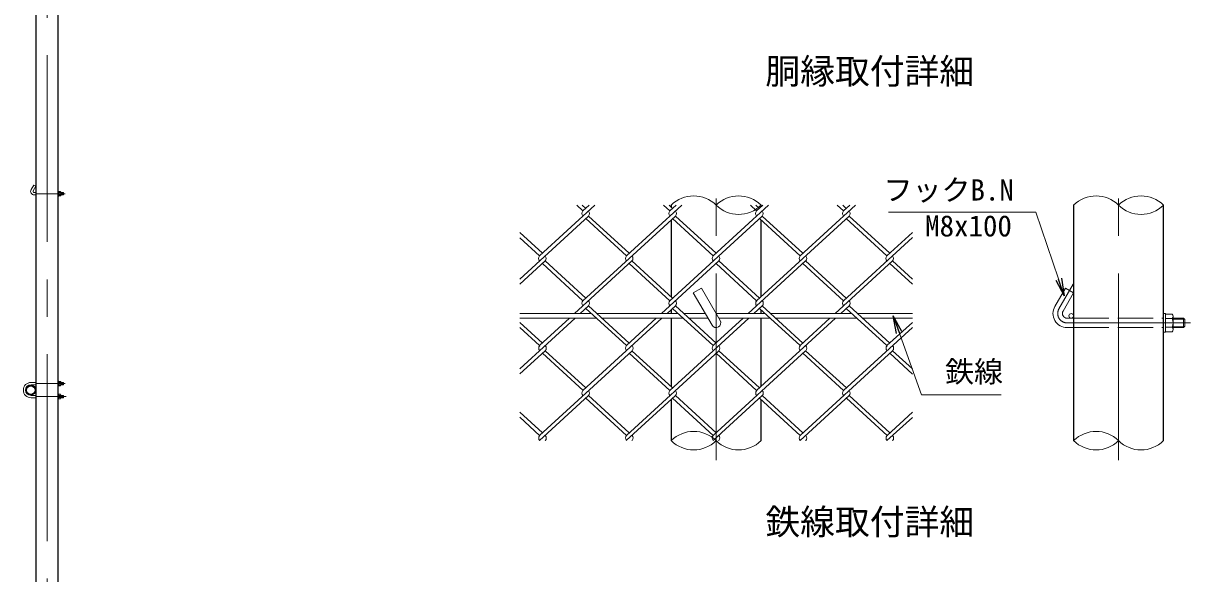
# Model space of a CAD drawing. Units: millimetres, scale not verified. Extents: x -6300 to 6300, y -4455 to 4455.
# Drawn here: x -396 to 3569, y -219 to 1651 of the extents above; entities that cross this region are included whole.
import ezdxf
from ezdxf.enums import TextEntityAlignment as Align

# ---------------------------------------------------------------- set-up
doc = ezdxf.new("R2010")
doc.units = ezdxf.units.MM
doc.header["$LTSCALE"] = 20
doc.linetypes.add('DASHED', pattern=[7.5, 6, -1.5])
doc.linetypes.add('USER1', pattern=[50.8, 31.75, -6.35, 6.35, -6.35])
for name, color, linetype, lineweight in [('0-0_D-STR1', 1, 'Continuous', 25), ('0-1_D-STR3', 3, 'Continuous', 13), ('0-2_D-BMK', 2, 'USER1', 13), ('0-3_D-STR2', 7, 'Continuous', 13), ('0-4_D-STR-DIM', 7, 'Continuous', 13), ('0-A_D-STR-TXT', 7, 'Continuous', 13), ('0-B_D-TTL-TXT', 7, 'Continuous', 25)]:
    doc.layers.add(name, color=color, linetype=linetype, lineweight=lineweight)
doc.layers.add('0-5_0', color=7, linetype='Continuous')
doc.styles.add('ＭＳ ゴシック', font='')
doc.styles.get('ＭＳ ゴシック').set_extended_font_data('MS Gothic')

# ---------------------------------------------------------------- blocks, each defined once
blk = doc.blocks.new('_Open')
at = {"layer": '0-5_0'}
blk.add_line((-20, 3.333), (0, 0), dxfattribs=at)
blk.add_lwpolyline([(-20, -3.333), (0, 0), (-20, 0)], dxfattribs=at)

msp = doc.modelspace()

# ---------------------------------------------------------------- linework, layer by layer
at = {"layer": '0-0_D-STR1'}
for p, q in [((1804.52, 1033.12), (1804.52, 1026.7)), ((2109.72, 1027.14), (2109.72, 1033.12)), ((3171.45, 1033.12), (3171.45, 233.12)), ((3476.65, 233.12), (3476.65, 1033.12)), ((1804.52, 982.99), (1804.52, 721.74)), ((2109.72, 722.18), (2109.72, 982.55)), ((1804.52, 678.03), (1804.52, 665.12)), ((2109.72, 665.12), (2109.72, 677.59)), ((1804.52, 649.12), (1804.52, 416.79)), ((2109.72, 417.22), (2109.72, 649.12)), ((1804.52, 373.07), (1804.52, 233.12)), ((2109.72, 233.12), (2109.72, 372.64))]:
    msp.add_line(p, q, dxfattribs=at)
msp.add_lwpolyline([(-353.36, 2422), (-353.36, -2125), (-277.06, -2125), (-277.06, 2422)], dxfattribs=at)
for radius in [17, 14.7]:
    msp.add_circle((-370.73, 405), radius, dxfattribs=at)
at = {"layer": '0-1_D-STR3'}
for p, q in [((-360.29, 1101.59), (-369.29, 1086)), ((-360.29, 1101.59), (-369.29, 1086)), ((-353.36, 1097.59), (-362.36, 1082)), ((-353.36, 1097.59), (-362.36, 1082)), ((-353.36, 1097.59), (-360.29, 1101.59)), ((-353.36, 1097.59), (-360.29, 1101.59)), ((-358.89, 1076), (-353.36, 1076)), ((-358.89, 1076), (-353.36, 1076)), ((-277.06, 1080), (-275.46, 1080)), ((-275.46, 1080), (-275.46, 1064)), ((-275.46, 1079.5), (-269.66, 1079.5)), ((-275.46, 1079.5), (-269.66, 1079.5)), ((-269.66, 1075.75), (-275.46, 1075.75)), ((-269.66, 1075.75), (-275.46, 1075.75)), ((-268.96, 1077.92), (-268.96, 1066.35)), ((-268.96, 1077.92), (-268.96, 1066.35)), ((-268.96, 1076), (-260.09, 1076)), ((-268.96, 1076), (-260.09, 1076)), ((-268.96, 1075.3), (-259.39, 1075.3)), ((-268.96, 1075.3), (-259.39, 1075.3)), ((-260.09, 1076), (-260.09, 1068)), ((-258.89, 1074.8), (-260.09, 1076)), ((-258.89, 1074.8), (-258.89, 1069.2)), ((-258.89, 1074.8), (-258.89, 1069.2)), ((-258.89, 1074.8), (-258.89, 1069.2)), ((-258.89, 1074.8), (-258.89, 1069.2)), ((-358.89, 1068), (-353.36, 1068)), ((-358.89, 1068), (-353.36, 1068)), ((-269.66, 1068.25), (-275.46, 1068.25)), ((-269.66, 1068.25), (-275.46, 1068.25)), ((-275.46, 1064.5), (-269.66, 1064.5)), ((-275.46, 1064.5), (-269.66, 1064.5)), ((-268.96, 1068.7), (-259.39, 1068.7)), ((-268.96, 1068.7), (-259.39, 1068.7)), ((-268.96, 1068), (-260.09, 1068)), ((-268.96, 1068), (-260.09, 1068)), ((-260.09, 1068), (-258.89, 1069.2)), ((-260.09, 1068), (-258.89, 1069.2)), ((1879.55, 735.47), (1907.27, 751.47)), ((1879.55, 735.47), (1943.27, 625.12)), ((1907.27, 751.47), (1970.98, 641.12)), ((3143.74, 751.47), (3107.74, 689.12)), ((3143.74, 751.47), (3107.74, 689.12)), ((3171.45, 735.47), (3135.45, 673.12)), ((3171.45, 735.47), (3135.45, 673.12)), ((3171.45, 735.47), (3143.74, 751.47)), ((3171.45, 735.47), (3143.74, 751.47)), ((1533.52, 665.12), (1290.46, 665.12)), ((1550.98, 649.12), (1290.46, 649.12)), ((1828.43, 665.12), (1552.46, 665.12)), ((1845.89, 649.12), (1569.93, 649.12)), ((1920.17, 665.12), (1847.38, 665.12)), ((1929.41, 649.12), (1864.84, 649.12)), ((2123.34, 665.12), (1957.12, 665.12)), ((2140.8, 649.12), (1966.36, 649.12)), ((2418.25, 665.12), (2142.29, 665.12)), ((2435.71, 649.12), (2159.75, 649.12)), ((2623.79, 665.12), (2437.2, 665.12)), ((2623.79, 649.12), (2454.66, 649.12)), ((3149.31, 649.12), (3171.45, 649.12)), ((3149.31, 649.12), (3171.45, 649.12)), ((3149.31, 649.12), (3171.45, 649.12)), ((3476.65, 665.12), (3483.05, 665.12)), ((3483.05, 665.12), (3483.05, 601.12)), ((3483.05, 663.12), (3506.25, 663.12)), ((3483.05, 663.12), (3506.25, 663.12)), ((3506.25, 648.12), (3483.05, 648.12)), ((3506.25, 648.12), (3483.05, 648.12)), ((3509.05, 656.8), (3509.05, 610.53)), ((3509.05, 656.8), (3509.05, 610.53)), ((3509.05, 649.12), (3544.51, 649.12)), ((3509.05, 649.12), (3544.51, 649.12)), ((3509.05, 646.32), (3547.31, 646.32)), ((3509.05, 646.32), (3547.31, 646.32)), ((3544.51, 649.12), (3544.51, 617.12)), ((3549.31, 644.32), (3544.51, 649.12)), ((3549.31, 644.32), (3549.31, 621.92)), ((3549.31, 644.32), (3549.31, 621.92)), ((3549.31, 644.32), (3549.31, 621.92)), ((3549.31, 644.32), (3549.31, 621.92)), ((3149.31, 617.12), (3171.45, 617.12)), ((3149.31, 617.12), (3171.45, 617.12)), ((3506.25, 618.12), (3483.05, 618.12)), ((3506.25, 618.12), (3483.05, 618.12)), ((3483.05, 603.12), (3506.25, 603.12)), ((3483.05, 603.12), (3506.25, 603.12)), ((3509.05, 619.92), (3547.31, 619.92)), ((3509.05, 619.92), (3547.31, 619.92)), ((3509.05, 617.12), (3544.51, 617.12)), ((3509.05, 617.12), (3544.51, 617.12)), ((3544.51, 617.12), (3549.31, 621.92)), ((3544.51, 617.12), (3549.31, 621.92)), ((-369.73, 431), (-353.36, 431)), ((-369.73, 423), (-353.36, 423)), ((-277.06, 435), (-275.46, 435)), ((-275.46, 435), (-275.46, 419)), ((-275.46, 434.5), (-269.66, 434.5)), ((-269.66, 430.75), (-275.46, 430.75)), ((-269.66, 423.25), (-275.46, 423.25)), ((-275.46, 419.5), (-269.66, 419.5)), ((-268.96, 432.92), (-268.96, 421.35)), ((-268.96, 431), (-260.56, 431)), ((-268.96, 430.3), (-259.86, 430.3)), ((-268.96, 423.7), (-259.86, 423.7)), ((-268.96, 423), (-260.56, 423)), ((-260.56, 423), (-259.36, 424.2)), ((-259.36, 429.8), (-259.36, 424.2)), ((-369.73, 387), (-353.36, 387)), ((-369.73, 379), (-353.36, 379)), ((-277.06, 391), (-275.46, 391)), ((-275.46, 391), (-275.46, 375)), ((-275.46, 390.5), (-269.66, 390.5)), ((-269.66, 386.75), (-275.46, 386.75)), ((-269.66, 379.25), (-275.46, 379.25)), ((-275.46, 375.5), (-269.66, 375.5)), ((-268.96, 388.92), (-268.96, 377.35)), ((-268.96, 387), (-260.56, 387)), ((-268.96, 386.3), (-259.86, 386.3)), ((-268.96, 379.7), (-259.86, 379.7)), ((-268.96, 379), (-260.56, 379)), ((-260.56, 379), (-259.36, 380.2)), ((-259.36, 385.8), (-259.36, 380.2))]:
    msp.add_line(p, q, dxfattribs=at)
at = {"layer": '0-1_D-STR3', "linetype": 'DASHED'}
for p, q in [((3171.45, 649.12), (3476.65, 649.12)), ((3171.45, 617.12), (3476.65, 617.12))]:
    msp.add_line(p, q, dxfattribs=at)
at = {"layer": '0-1_D-STR3'}
for points in [[(-277.06, 1080), (-277.06, 1064), (-275.46, 1064)], [(-258.89, 1074.8), (-260.09, 1076), (-260.09, 1068)], [(3476.65, 665.12), (3476.65, 601.12), (3483.05, 601.12)], [(3549.31, 644.32), (3544.51, 649.12), (3544.51, 617.12)], [(-277.06, 435), (-277.06, 419), (-275.46, 419)], [(-259.36, 429.8), (-260.56, 431), (-260.56, 423)], [(-277.06, 391), (-277.06, 375), (-275.46, 375)], [(-259.36, 385.8), (-260.56, 387), (-260.56, 379)]]:
    msp.add_lwpolyline(points, dxfattribs=at)
msp.add_circle((3163.45, 657.12), 8, dxfattribs=at)
for centre, radius, start, end in [((-358.89, 1080), 12, 150, 270), ((-358.89, 1080), 12, 150, 270), ((-358.89, 1080), 4, 150, 270), ((-358.89, 1080), 4, 150, 270), ((-271.76, 1077.62), 2.81, 318.21899, 41.78101), ((-271.76, 1077.62), 2.81, 318.21899, 41.78101), ((-279.35, 1072), 10.39, 338.85295, 21.14705), ((-279.35, 1072), 10.39, 338.85295, 21.14705), ((-271.82, 1066.37), 2.86, 319.0514, 40.9486), ((-271.82, 1066.37), 2.86, 319.0514, 40.9486), ((3149.31, 665.12), 48, 150, 270), ((3149.31, 665.12), 48, 150, 270), ((1957.12, 633.12), 16, 210, 30), ((3149.31, 665.12), 16, 150, 270), ((3149.31, 665.12), 16, 150, 270), ((3497.85, 655.62), 11.26, 318.21899, 41.78101), ((3497.85, 655.62), 11.26, 318.21899, 41.78101), ((3467.47, 633.12), 41.58, 338.85295, 21.14705), ((3467.47, 633.12), 41.58, 338.85295, 21.14705), ((3497.61, 610.62), 11.44, 319.0514, 40.9486), ((3497.61, 610.62), 11.44, 319.0514, 40.9486), ((-369.73, 405), 26, 90, 270), ((-369.73, 405), 18, 90, 270), ((-369.73, 405), 18, 90, 270), ((-271.76, 432.62), 2.81, 318.21899, 41.78101), ((-279.35, 427), 10.39, 338.85295, 21.14705), ((-271.82, 421.37), 2.86, 319.0514, 40.9486), ((-271.76, 388.62), 2.81, 318.21899, 41.78101), ((-279.35, 383), 10.39, 338.85295, 21.14705), ((-271.82, 377.37), 2.86, 319.0514, 40.9486)]:
    msp.add_arc(centre, radius, start, end, dxfattribs=at)
at = {"layer": '0-2_D-BMK'}
for p, q in [((-315.21, -2140), (-315.21, 2445)), ((-353.36, 1072), (-254, 1072)), ((1957.12, 166.45), (1957.12, 1099.78)), ((3324.05, 166.45), (3324.05, 1099.78)), ((3170.01, 764.97), (3121.59, 681.12)), ((3170.01, 764.97), (3121.59, 681.12)), ((3149.31, 633.12), (3568.86, 633.12)), ((3149.31, 633.12), (3568.86, 633.12)), ((-353.36, 427), (-253.96, 427)), ((-353.36, 383), (-249.76, 383))]:
    msp.add_line(p, q, dxfattribs=at)
msp.add_arc((3149.31, 665.12), 32, 150, 270, dxfattribs=at)
msp.add_arc((3149.31, 665.12), 32, 150, 270, dxfattribs=at)
at = {"layer": '0-3_D-STR2'}
for p, q in [((1545.37, 1033.12), (1357.59, 861.05)), ((1505.05, 1013.53), (1483.67, 1033.12)), ((1514.52, 1022.21), (1502.61, 1033.12)), ((1526.43, 1033.12), (1505.05, 1013.53)), ((1840.28, 1033.12), (1652.5, 861.05)), ((1799.96, 1013.53), (1778.58, 1033.12)), ((1809.43, 1022.21), (1797.52, 1033.12)), ((1821.34, 1033.12), (1799.96, 1013.53)), ((2135.2, 1033.12), (1947.41, 861.05)), ((2094.87, 1013.53), (2073.49, 1033.12)), ((2104.34, 1022.21), (2092.43, 1033.12)), ((2116.25, 1033.12), (2094.87, 1013.53)), ((2430.11, 1033.12), (2242.32, 861.05)), ((2389.78, 1013.53), (2368.4, 1033.12)), ((2399.25, 1022.21), (2387.35, 1033.12)), ((2411.16, 1033.12), (2389.78, 1013.53)), ((1523.99, 996.16), (1290.46, 782.17)), ((1818.9, 996.16), (1505.05, 708.57)), ((1661.98, 869.73), (1523.99, 996.16)), ((2113.82, 996.16), (1799.96, 708.57)), ((1956.89, 869.73), (1818.9, 996.17)), ((2408.73, 996.16), (2094.87, 708.57)), ((2251.8, 869.73), (2113.82, 996.16)), ((2546.71, 869.73), (2408.73, 996.16)), ((1652.5, 861.05), (1514.52, 987.48)), ((1947.41, 861.05), (1809.43, 987.48)), ((2242.32, 861.05), (2104.34, 987.48)), ((2537.24, 861.05), (2399.25, 987.48)), ((1367.06, 869.73), (1290.46, 939.93)), ((1357.59, 861.05), (1290.46, 922.56)), ((2623.79, 923), (2389.78, 708.57)), ((2623.79, 940.36), (2537.24, 861.05)), ((1376.54, 843.69), (1290.46, 764.81)), ((1505.05, 708.57), (1367.06, 835)), ((1514.52, 717.25), (1376.54, 843.69)), ((1671.45, 843.69), (1476.58, 665.12)), ((1799.96, 708.57), (1661.98, 835)), ((1809.43, 717.25), (1671.45, 843.69)), ((1966.36, 843.69), (1771.49, 665.12)), ((2094.87, 708.57), (1956.89, 835)), ((2104.34, 717.25), (1966.36, 843.69)), ((2261.27, 843.69), (2066.4, 665.12)), ((2389.78, 708.57), (2251.8, 835)), ((2399.25, 717.25), (2261.27, 843.69)), ((2556.18, 843.69), (2361.31, 665.12)), ((2623.79, 764.37), (2546.71, 835)), ((2623.79, 781.73), (2556.18, 843.69)), ((1523.99, 691.21), (1495.52, 665.12)), ((1652.5, 556.09), (1514.52, 682.53)), ((1661.98, 564.77), (1523.99, 691.21)), ((1818.9, 691.21), (1790.43, 665.12)), ((1947.41, 556.09), (1809.43, 682.53)), ((1956.89, 564.77), (1818.9, 691.21)), ((2113.82, 691.21), (2085.34, 665.12)), ((2242.32, 556.09), (2104.34, 682.53)), ((2251.8, 564.77), (2113.82, 691.21)), ((2408.73, 691.21), (2380.25, 665.12)), ((2537.47, 555.87), (2399.25, 682.53)), ((2546.95, 564.55), (2408.73, 691.21)), ((1478.06, 649.12), (1290.46, 477.21)), ((1367.06, 564.77), (1290.46, 634.97)), ((1459.11, 649.12), (1357.59, 556.09)), ((1772.97, 649.12), (1505.05, 403.61)), ((1754.03, 649.12), (1652.5, 556.09)), ((2067.88, 649.12), (1799.96, 403.61)), ((2048.94, 649.12), (1947.41, 556.09)), ((2362.79, 649.12), (2094.87, 403.61)), ((2343.85, 649.12), (2242.32, 556.09)), ((2623.79, 634.97), (2537.47, 555.87)), ((1357.59, 556.09), (1290.46, 617.61)), ((2623.79, 617.61), (2390.02, 403.39)), ((1376.54, 538.73), (1290.46, 459.85)), ((1671.69, 538.51), (1357.83, 250.91)), ((1505.28, 403.39), (1367.06, 530.05)), ((1514.76, 412.07), (1376.54, 538.73)), ((1966.36, 538.73), (1652.5, 251.13)), ((1799.96, 403.61), (1661.98, 530.05)), ((1809.43, 412.29), (1671.45, 538.73)), ((2261.27, 538.73), (1947.41, 251.13)), ((2094.87, 403.61), (1956.89, 530.05)), ((2104.34, 412.29), (1966.36, 538.73)), ((2556.42, 538.51), (2242.56, 250.91)), ((2390.02, 403.39), (2251.8, 530.05)), ((2399.49, 412.07), (2261.27, 538.73)), ((2623.79, 459.41), (2546.95, 529.83)), ((2623.79, 476.78), (2556.42, 538.51)), ((1524.23, 386.03), (1357.35, 233.12)), ((1652.5, 251.13), (1514.52, 377.57)), ((1661.98, 259.81), (1523.99, 386.25)), ((1818.9, 386.25), (1651.79, 233.12)), ((1947.41, 251.13), (1809.43, 377.57)), ((1956.89, 259.81), (1818.9, 386.25)), ((2113.82, 386.25), (1946.7, 233.12)), ((2242.56, 250.91), (2104.34, 377.57)), ((2252.03, 259.59), (2113.82, 386.25)), ((2408.96, 386.03), (2242.09, 233.12)), ((2537.71, 250.7), (2399.49, 377.35)), ((2547.18, 259.38), (2408.96, 386.03)), ((1367.3, 259.59), (1290.46, 330.01)), ((2623.79, 329.57), (2537.71, 250.7)), ((1357.83, 250.91), (1290.46, 312.65)), ((2623.79, 312.21), (2537.47, 233.12)), ((1376.77, 233.55), (1376.3, 233.12)), ((1377.25, 233.12), (1376.77, 233.55)), ((1671.45, 233.77), (1670.74, 233.12)), ((1672.16, 233.12), (1671.45, 233.77)), ((1966.36, 233.77), (1965.65, 233.12)), ((1967.07, 233.12), (1966.36, 233.77)), ((2261.51, 233.55), (2261.03, 233.12)), ((2261.98, 233.12), (2261.51, 233.55)), ((2556.66, 233.33), (2556.42, 233.12)), ((2556.89, 233.12), (2556.66, 233.33))]:
    msp.add_line(p, q, dxfattribs=at)
for centre, start, end in [((1514.5, 1004.82), 137.5, 222.5), ((1514.5, 1004.82), 317.5, 42.5), ((1809.41, 1004.82), 137.5, 222.5), ((1809.41, 1004.82), 317.5, 42.5), ((2104.32, 1004.82), 137.5, 222.5), ((2104.32, 1004.82), 317.5, 42.5), ((2399.23, 1004.82), 137.5, 222.5), ((2399.23, 1004.82), 317.5, 42.5), ((1367.28, 852.13), 137.5, 222.5), ((1367.28, 852.13), 317.5, 42.5), ((1661.98, 852.37), 137.5, 222.5), ((1661.98, 852.37), 317.5, 42.5), ((1956.89, 852.37), 137.5, 222.5), ((1956.89, 852.37), 317.5, 42.5), ((2252.01, 852.13), 137.5, 222.5), ((2252.01, 852.13), 317.5, 42.5), ((2546.92, 852.13), 137.5, 222.5), ((2546.92, 852.13), 317.5, 42.5), ((1514.5, 699.87), 137.5, 222.5), ((1514.5, 699.87), 317.5, 42.5), ((1809.67, 699.67), 137.5, 222.5), ((1809.67, 699.67), 317.5, 42.5), ((2104.58, 699.67), 137.5, 222.5), ((2104.58, 699.67), 317.5, 42.5), ((2399.49, 699.67), 137.5, 222.5), ((2399.49, 699.67), 317.5, 42.5), ((1367.51, 546.95), 137.5, 222.5), ((1367.51, 546.95), 317.5, 42.5), ((1662.21, 547.19), 137.5, 222.5), ((1662.21, 547.19), 317.5, 42.5), ((1957.12, 547.19), 137.5, 222.5), ((1957.12, 547.19), 317.5, 42.5), ((2252.25, 546.95), 137.5, 222.5), ((2252.25, 546.95), 317.5, 42.5), ((2547.16, 546.95), 137.5, 222.5), ((2547.16, 546.95), 317.5, 42.5), ((1514.5, 394.91), 137.5, 222.5), ((1514.5, 394.91), 317.5, 42.5), ((1809.67, 394.71), 137.5, 222.5), ((1809.67, 394.71), 317.5, 42.5), ((2104.58, 394.71), 137.5, 222.5), ((2104.58, 394.71), 317.5, 42.5), ((2399.49, 394.71), 137.5, 222.5), ((2399.49, 394.71), 317.5, 42.5), ((1367.51, 241.99), 137.5, 222.5), ((1367.51, 241.99), 317.5, 42.5), ((1662.21, 242.23), 137.5, 222.5), ((1662.21, 242.23), 317.5, 42.5), ((1957.12, 242.23), 137.5, 222.5), ((1957.12, 242.23), 317.5, 42.5), ((2252.25, 241.99), 137.5, 222.5), ((2252.25, 241.99), 317.5, 42.5), ((2547.16, 241.99), 137.5, 222.5), ((2547.16, 241.99), 317.5, 42.5)]:
    msp.add_arc(centre, 12.85, start, end, dxfattribs=at)
at = {"layer": '0-4_D-STR-DIM'}
for centre, start, end in [((1880.82, 956.33), 45.18146, 134.81854), ((2033.42, 956.33), 45.18146, 134.81854), ((2033.42, 1109.9), 225.18146, 314.81854), ((3247.75, 956.33), 45.18146, 134.81854), ((3400.35, 956.33), 45.18146, 134.81854), ((3400.35, 1109.9), 225.18146, 314.81854), ((1880.82, 156.33), 45.18146, 134.81854), ((3247.75, 156.33), 45.18146, 134.81854), ((1880.82, 309.9), 225.18146, 314.81854), ((2033.42, 309.9), 225.18146, 314.81854), ((3247.75, 309.9), 225.18146, 314.81854), ((3400.35, 309.9), 225.18146, 314.81854)]:
    msp.add_arc(centre, 108.25, start, end, dxfattribs=at)
at = {"layer": '0-A_D-STR-TXT'}
for points in [[(2542.31, 1009.3), (3043.57, 1009.3), (3138.76, 726.49)], [(2925.48, 388.34), (2654.17, 388.34), (2559.63, 655.28)]]:
    msp.add_lwpolyline(points, dxfattribs=at)

# ---------------------------------------------------------------- block references
at = {"layer": '0-A_D-STR-TXT', "xscale": 3, "yscale": 3}
for p, rotation in [((3139.4, 724.59), 288.60308), ((2558.97, 657.16), 109.50173)]:
    msp.add_blockref('_Open', p, dxfattribs=dict(at, rotation=rotation))

# ---------------------------------------------------------------- texts
at = {"layer": '0-A_D-STR-TXT', "style": 'ＭＳ ゴシック'}
for s, p in [('フックB.N', (2525.94, 1027.23)), ('M8x100', (2667.18, 905.13)), ('鉄線', (2734.74, 409.89))]:
    msp.add_text(s, height=72.14, dxfattribs=at).set_placement(p, align=Align.BOTTOM_LEFT)
at = {"layer": '0-B_D-TTL-TXT', "style": 'ＭＳ ゴシック'}
for s, p in [('胴縁取付詳細', (2124.36, 1418.87)), ('鉄線取付詳細', (2124.36, -111.96))]:
    msp.add_text(s, height=86.66, dxfattribs=at).set_placement(p, align=Align.BOTTOM_LEFT)

doc.saveas('drawing.dxf')
